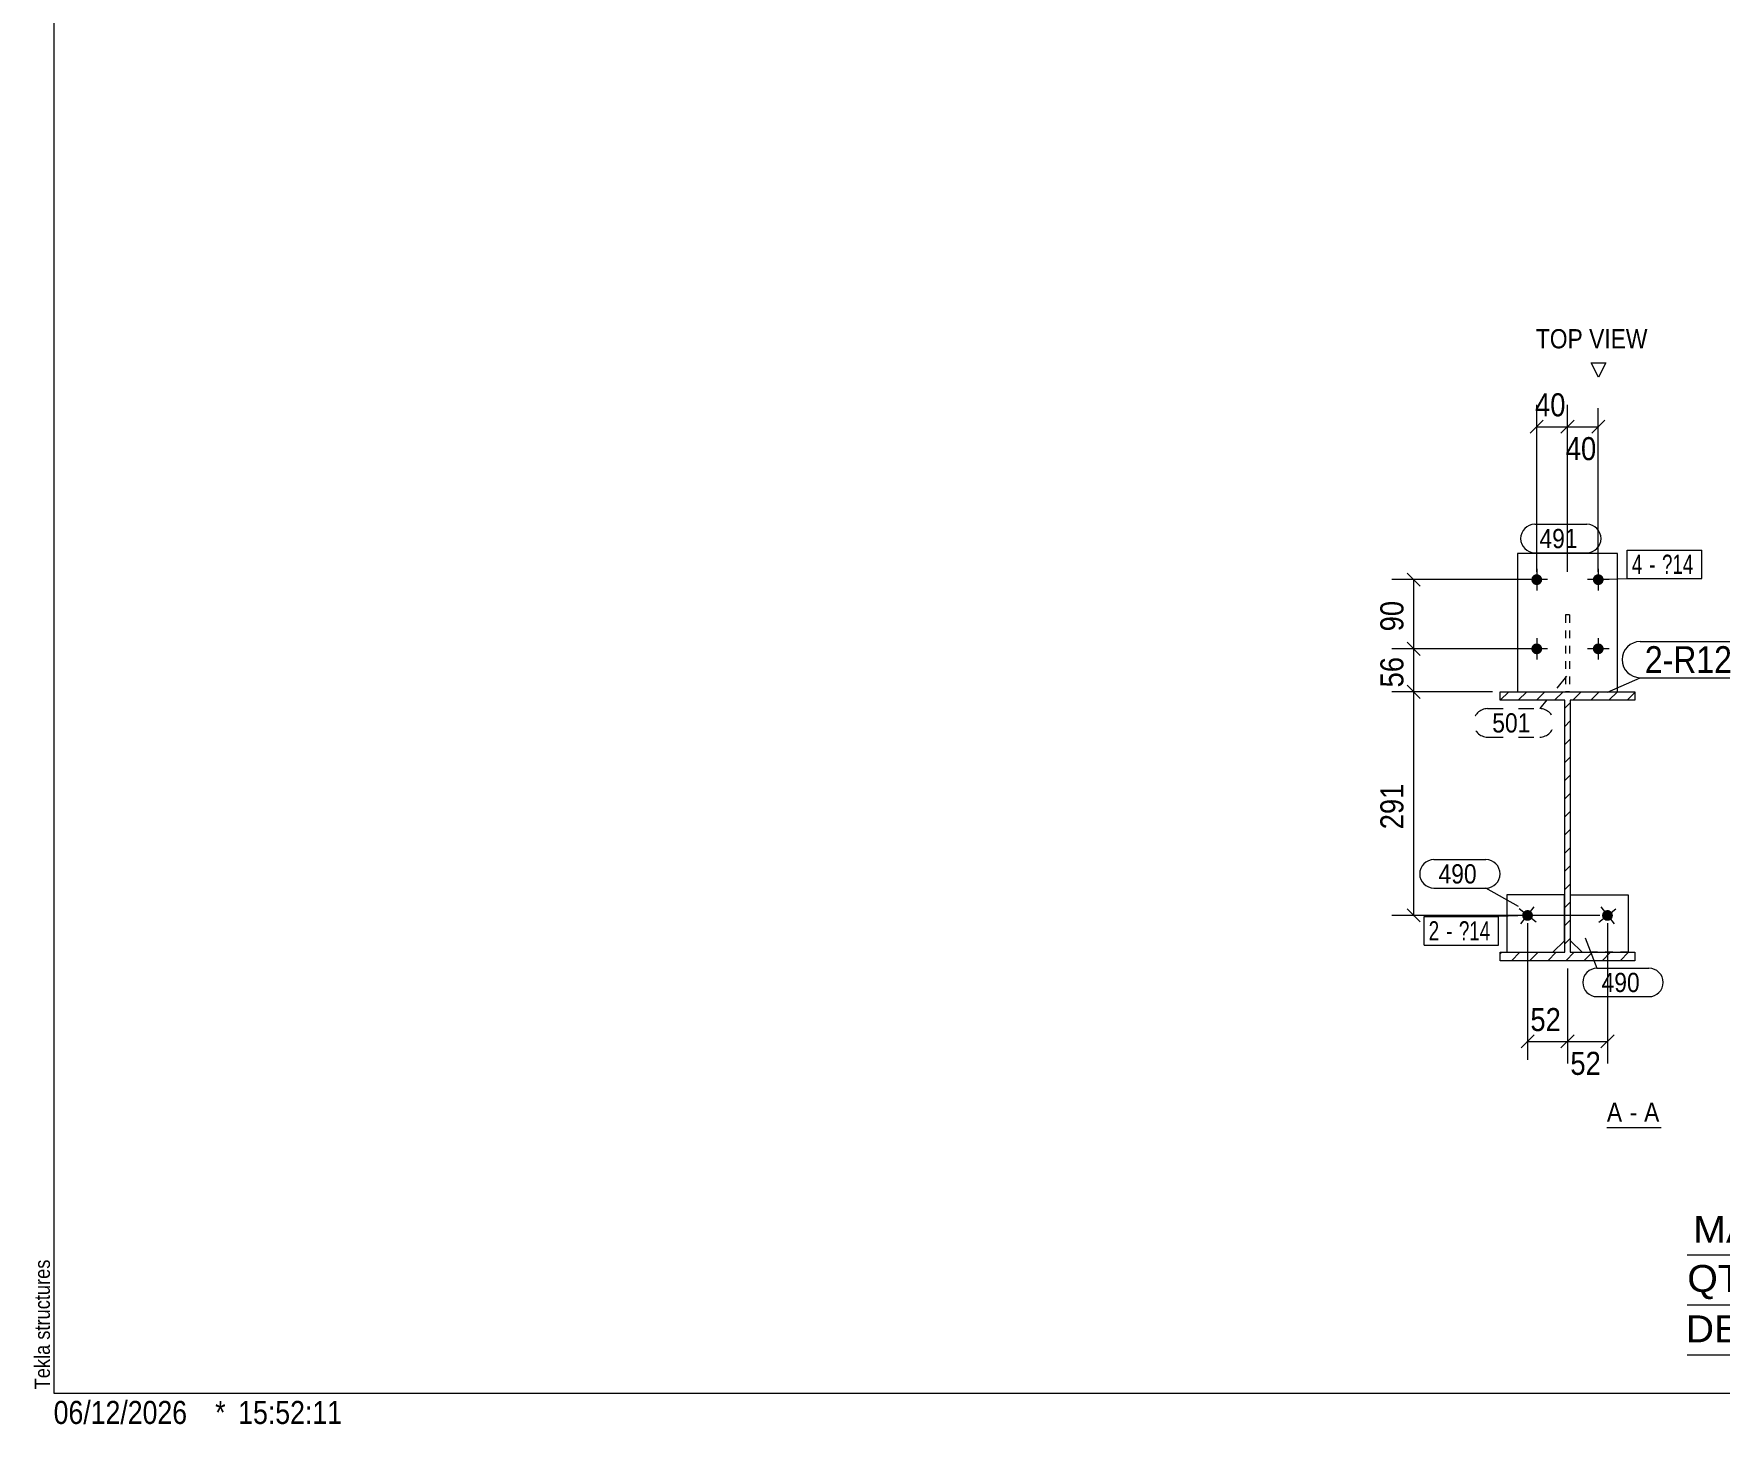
# Model space of a CAD drawing. Header units: millimetres. Extents: x 2 to 825, y 1 to 579.
# Drawn here: x 2.4 to 221.7, y 1 to 181.9 of the extents above; entities that cross this region are included whole.
import ezdxf

# ---------------------------------------------------------------- set-up
doc = ezdxf.new("R2010")
doc.units = ezdxf.units.MM
for name, pattern in [('XKITLINE00', [0]), ('XKITLINE01', [4, 1, -1, 1, -1]), ('XKITLINE02', [4, 2, -2])]:
    doc.linetypes.add(name, pattern=pattern)
for name, color, linetype, lineweight in [('Bolt', 3, 'Continuous', 0), ('BoltMark', 7, 'Continuous', 0), ('Dimensions', 7, 'Continuous', 0), ('DrawingSheet', 5, 'Continuous', 0), ('OtherObjectType', 7, 'Continuous', 0), ('Part', 2, 'Continuous', 0), ('PartMark', 7, 'Continuous', 0)]:
    doc.layers.add(name, color=color, linetype=linetype, lineweight=lineweight)
doc.styles.add('ARIAL', font='ARIAL.TTF')
doc.styles.add('ARIAL_NARROW', font='ARIALN.TTF')

# ---------------------------------------------------------------- blocks, each defined once
blk = doc.blocks.new('*A1')
at = {"layer": 'Part', "color": 7, "linetype": 'XKITLINE00', "lineweight": 0}
for p, q in [((193.17, 95.18), (194.27, 96.28)), ((193.17, 95.18), (193.17, 95.18)), ((195.52, 95.18), (196.62, 96.28)), ((197.88, 95.18), (198.98, 96.28)), ((200.24, 95.18), (201.34, 96.28)), ((201.57, 94.15), (202.27, 94.85)), ((202.6, 95.18), (203.7, 96.28)), ((204.95, 95.18), (206.05, 96.28)), ((207.31, 95.18), (208.41, 96.28)), ((209.67, 95.18), (210.67, 96.18)), ((201.57, 91.79), (202.27, 92.49)), ((201.57, 89.43), (202.27, 90.13)), ((201.57, 87.08), (202.27, 87.78)), ((201.57, 84.72), (202.27, 85.42)), ((201.57, 82.36), (202.27, 83.06)), ((201.57, 80), (202.27, 80.7)), ((201.57, 77.65), (202.27, 78.35)), ((201.57, 75.29), (202.27, 75.99)), ((201.57, 72.93), (202.27, 73.63)), ((201.57, 70.57), (202.27, 71.27)), ((201.57, 68.22), (202.27, 68.92)), ((201.57, 65.86), (202.27, 66.56)), ((201.57, 63.5), (202.27, 64.2)), ((193.17, 62.18), (193.37, 62.38)), ((194.63, 61.28), (195.73, 62.38)), ((196.98, 61.28), (198.08, 62.38)), ((199.34, 61.28), (200.44, 62.38)), ((201.7, 61.28), (202.8, 62.38)), ((204.06, 61.28), (205.16, 62.38)), ((206.41, 61.28), (207.51, 62.38)), ((208.77, 61.28), (209.87, 62.38))]:
    blk.add_line(p, q, dxfattribs=at)
blk = doc.blocks.new('*A117')
at = {"layer": 'Bolt'}
for points in [[(198.62, 110.84), (198.61, 110.81), (198.61, 110.77), (198.6, 110.74), (198.6, 110.71), (198.59, 110.67), (198.58, 110.64), (198.56, 110.61), (198.55, 110.58), (198.53, 110.55), (198.52, 110.52), (198.5, 110.49), (198.48, 110.46), (198.46, 110.43), (198.44, 110.41), (198.41, 110.38), (198.39, 110.36), (198.36, 110.34), (198.33, 110.31), (198.31, 110.29), (198.28, 110.28), (198.25, 110.26), (198.22, 110.24), (198.19, 110.23), (198.15, 110.22), (198.12, 110.21), (198.09, 110.2), (198.05, 110.19), (198.02, 110.18), (197.99, 110.18), (197.95, 110.18), (197.92, 110.18), (197.88, 110.18), (197.85, 110.18), (197.81, 110.18), (197.78, 110.19), (197.75, 110.2), (197.71, 110.21), (197.68, 110.22), (197.65, 110.23), (197.62, 110.24), (197.59, 110.26), (197.56, 110.28), (197.53, 110.29), (197.5, 110.31), (197.47, 110.34), (197.45, 110.36), (197.42, 110.38), (197.4, 110.41), (197.38, 110.43), (197.36, 110.46), (197.34, 110.49), (197.32, 110.52), (197.3, 110.55), (197.28, 110.58), (197.27, 110.61), (197.26, 110.64), (197.25, 110.67), (197.24, 110.71), (197.23, 110.74), (197.23, 110.77), (197.22, 110.81), (197.22, 110.84), (197.22, 110.88), (197.22, 110.91), (197.22, 110.95), (197.23, 110.98), (197.23, 111.01), (197.24, 111.05), (197.25, 111.08), (197.26, 111.11), (197.27, 111.14), (197.28, 111.18), (197.3, 111.21), (197.32, 111.24), (197.34, 111.27), (197.36, 111.29), (197.38, 111.32), (197.4, 111.35), (197.42, 111.37), (197.45, 111.4), (197.47, 111.42), (197.5, 111.44), (197.53, 111.46), (197.56, 111.48), (197.59, 111.49), (197.62, 111.51), (197.65, 111.52), (197.68, 111.54), (197.71, 111.55), (197.75, 111.56), (197.78, 111.56), (197.81, 111.57), (197.85, 111.57), (197.88, 111.58), (197.92, 111.58), (197.95, 111.58), (197.99, 111.57), (198.02, 111.57), (198.05, 111.56), (198.09, 111.56), (198.12, 111.55), (198.15, 111.54), (198.19, 111.52), (198.22, 111.51), (198.25, 111.49), (198.28, 111.48), (198.31, 111.46), (198.33, 111.44), (198.36, 111.42), (198.39, 111.4), (198.41, 111.37), (198.44, 111.35), (198.46, 111.32), (198.48, 111.29), (198.5, 111.27), (198.52, 111.24), (198.53, 111.21), (198.55, 111.18), (198.56, 111.14), (198.58, 111.11), (198.59, 111.08), (198.6, 111.05), (198.6, 111.01), (198.61, 110.98), (198.61, 110.95), (198.62, 110.91), (198.62, 110.88)], [(206.62, 110.84), (206.61, 110.81), (206.61, 110.77), (206.6, 110.74), (206.6, 110.71), (206.59, 110.67), (206.58, 110.64), (206.56, 110.61), (206.55, 110.58), (206.53, 110.55), (206.52, 110.52), (206.5, 110.49), (206.48, 110.46), (206.46, 110.43), (206.44, 110.41), (206.41, 110.38), (206.39, 110.36), (206.36, 110.34), (206.33, 110.31), (206.31, 110.29), (206.28, 110.28), (206.25, 110.26), (206.22, 110.24), (206.19, 110.23), (206.15, 110.22), (206.12, 110.21), (206.09, 110.2), (206.05, 110.19), (206.02, 110.18), (205.99, 110.18), (205.95, 110.18), (205.92, 110.18), (205.88, 110.18), (205.85, 110.18), (205.81, 110.18), (205.78, 110.19), (205.75, 110.2), (205.71, 110.21), (205.68, 110.22), (205.65, 110.23), (205.62, 110.24), (205.59, 110.26), (205.56, 110.28), (205.53, 110.29), (205.5, 110.31), (205.47, 110.34), (205.45, 110.36), (205.42, 110.38), (205.4, 110.41), (205.38, 110.43), (205.36, 110.46), (205.34, 110.49), (205.32, 110.52), (205.3, 110.55), (205.28, 110.58), (205.27, 110.61), (205.26, 110.64), (205.25, 110.67), (205.24, 110.71), (205.23, 110.74), (205.23, 110.77), (205.22, 110.81), (205.22, 110.84), (205.22, 110.88), (205.22, 110.91), (205.22, 110.95), (205.23, 110.98), (205.23, 111.01), (205.24, 111.05), (205.25, 111.08), (205.26, 111.11), (205.27, 111.14), (205.28, 111.18), (205.3, 111.21), (205.32, 111.24), (205.34, 111.27), (205.36, 111.29), (205.38, 111.32), (205.4, 111.35), (205.42, 111.37), (205.45, 111.4), (205.47, 111.42), (205.5, 111.44), (205.53, 111.46), (205.56, 111.48), (205.59, 111.49), (205.62, 111.51), (205.65, 111.52), (205.68, 111.54), (205.71, 111.55), (205.75, 111.56), (205.78, 111.56), (205.81, 111.57), (205.85, 111.57), (205.88, 111.58), (205.92, 111.58), (205.95, 111.58), (205.99, 111.57), (206.02, 111.57), (206.05, 111.56), (206.09, 111.56), (206.12, 111.55), (206.15, 111.54), (206.19, 111.52), (206.22, 111.51), (206.25, 111.49), (206.28, 111.48), (206.31, 111.46), (206.33, 111.44), (206.36, 111.42), (206.39, 111.4), (206.41, 111.37), (206.44, 111.35), (206.46, 111.32), (206.48, 111.29), (206.5, 111.27), (206.52, 111.24), (206.53, 111.21), (206.55, 111.18), (206.56, 111.14), (206.58, 111.11), (206.59, 111.08), (206.6, 111.05), (206.6, 111.01), (206.61, 110.98), (206.61, 110.95), (206.62, 110.91), (206.62, 110.88)], [(198.62, 101.84), (198.61, 101.81), (198.61, 101.77), (198.6, 101.74), (198.6, 101.71), (198.59, 101.67), (198.58, 101.64), (198.56, 101.61), (198.55, 101.58), (198.53, 101.55), (198.52, 101.52), (198.5, 101.49), (198.48, 101.46), (198.46, 101.43), (198.44, 101.41), (198.41, 101.38), (198.39, 101.36), (198.36, 101.34), (198.33, 101.31), (198.31, 101.29), (198.28, 101.28), (198.25, 101.26), (198.22, 101.24), (198.19, 101.23), (198.15, 101.22), (198.12, 101.21), (198.09, 101.2), (198.05, 101.19), (198.02, 101.18), (197.99, 101.18), (197.95, 101.18), (197.92, 101.18), (197.88, 101.18), (197.85, 101.18), (197.81, 101.18), (197.78, 101.19), (197.75, 101.2), (197.71, 101.21), (197.68, 101.22), (197.65, 101.23), (197.62, 101.24), (197.59, 101.26), (197.56, 101.28), (197.53, 101.29), (197.5, 101.31), (197.47, 101.34), (197.45, 101.36), (197.42, 101.38), (197.4, 101.41), (197.38, 101.43), (197.36, 101.46), (197.34, 101.49), (197.32, 101.52), (197.3, 101.55), (197.28, 101.58), (197.27, 101.61), (197.26, 101.64), (197.25, 101.67), (197.24, 101.71), (197.23, 101.74), (197.23, 101.77), (197.22, 101.81), (197.22, 101.84), (197.22, 101.88), (197.22, 101.91), (197.22, 101.95), (197.23, 101.98), (197.23, 102.01), (197.24, 102.05), (197.25, 102.08), (197.26, 102.11), (197.27, 102.14), (197.28, 102.18), (197.3, 102.21), (197.32, 102.24), (197.34, 102.27), (197.36, 102.29), (197.38, 102.32), (197.4, 102.35), (197.42, 102.37), (197.45, 102.4), (197.47, 102.42), (197.5, 102.44), (197.53, 102.46), (197.56, 102.48), (197.59, 102.49), (197.62, 102.51), (197.65, 102.52), (197.68, 102.54), (197.71, 102.55), (197.75, 102.56), (197.78, 102.56), (197.81, 102.57), (197.85, 102.57), (197.88, 102.58), (197.92, 102.58), (197.95, 102.58), (197.99, 102.57), (198.02, 102.57), (198.05, 102.56), (198.09, 102.56), (198.12, 102.55), (198.15, 102.54), (198.19, 102.52), (198.22, 102.51), (198.25, 102.49), (198.28, 102.48), (198.31, 102.46), (198.33, 102.44), (198.36, 102.42), (198.39, 102.4), (198.41, 102.37), (198.44, 102.35), (198.46, 102.32), (198.48, 102.29), (198.5, 102.27), (198.52, 102.24), (198.53, 102.21), (198.55, 102.18), (198.56, 102.14), (198.58, 102.11), (198.59, 102.08), (198.6, 102.05), (198.6, 102.01), (198.61, 101.98), (198.61, 101.95), (198.62, 101.91), (198.62, 101.88)], [(206.62, 101.84), (206.61, 101.81), (206.61, 101.77), (206.6, 101.74), (206.6, 101.71), (206.59, 101.67), (206.58, 101.64), (206.56, 101.61), (206.55, 101.58), (206.53, 101.55), (206.52, 101.52), (206.5, 101.49), (206.48, 101.46), (206.46, 101.43), (206.44, 101.41), (206.41, 101.38), (206.39, 101.36), (206.36, 101.34), (206.33, 101.31), (206.31, 101.29), (206.28, 101.28), (206.25, 101.26), (206.22, 101.24), (206.19, 101.23), (206.15, 101.22), (206.12, 101.21), (206.09, 101.2), (206.05, 101.19), (206.02, 101.18), (205.99, 101.18), (205.95, 101.18), (205.92, 101.18), (205.88, 101.18), (205.85, 101.18), (205.81, 101.18), (205.78, 101.19), (205.75, 101.2), (205.71, 101.21), (205.68, 101.22), (205.65, 101.23), (205.62, 101.24), (205.59, 101.26), (205.56, 101.28), (205.53, 101.29), (205.5, 101.31), (205.47, 101.34), (205.45, 101.36), (205.42, 101.38), (205.4, 101.41), (205.38, 101.43), (205.36, 101.46), (205.34, 101.49), (205.32, 101.52), (205.3, 101.55), (205.28, 101.58), (205.27, 101.61), (205.26, 101.64), (205.25, 101.67), (205.24, 101.71), (205.23, 101.74), (205.23, 101.77), (205.22, 101.81), (205.22, 101.84), (205.22, 101.88), (205.22, 101.91), (205.22, 101.95), (205.23, 101.98), (205.23, 102.01), (205.24, 102.05), (205.25, 102.08), (205.26, 102.11), (205.27, 102.14), (205.28, 102.18), (205.3, 102.21), (205.32, 102.24), (205.34, 102.27), (205.36, 102.29), (205.38, 102.32), (205.4, 102.35), (205.42, 102.37), (205.45, 102.4), (205.47, 102.42), (205.5, 102.44), (205.53, 102.46), (205.56, 102.48), (205.59, 102.49), (205.62, 102.51), (205.65, 102.52), (205.68, 102.54), (205.71, 102.55), (205.75, 102.56), (205.78, 102.56), (205.81, 102.57), (205.85, 102.57), (205.88, 102.58), (205.92, 102.58), (205.95, 102.58), (205.99, 102.57), (206.02, 102.57), (206.05, 102.56), (206.09, 102.56), (206.12, 102.55), (206.15, 102.54), (206.19, 102.52), (206.22, 102.51), (206.25, 102.49), (206.28, 102.48), (206.31, 102.46), (206.33, 102.44), (206.36, 102.42), (206.39, 102.4), (206.41, 102.37), (206.44, 102.35), (206.46, 102.32), (206.48, 102.29), (206.5, 102.27), (206.52, 102.24), (206.53, 102.21), (206.55, 102.18), (206.56, 102.14), (206.58, 102.11), (206.59, 102.08), (206.6, 102.05), (206.6, 102.01), (206.61, 101.98), (206.61, 101.95), (206.62, 101.91), (206.62, 101.88)]]:
    blk.add_hatch(color=3, dxfattribs=at).paths.add_polyline_path(points, flags=17)
at = {"layer": 'Bolt', "color": 3, "linetype": 'XKITLINE00', "lineweight": 0}
for p, q in [((197.92, 112.28), (197.92, 109.48)), ((205.92, 112.28), (205.92, 109.48)), ((199.32, 110.88), (196.52, 110.88)), ((207.32, 110.88), (204.52, 110.88)), ((197.92, 103.28), (197.92, 100.48)), ((205.92, 103.28), (205.92, 100.48)), ((199.32, 101.88), (196.52, 101.88)), ((207.32, 101.88), (204.52, 101.88))]:
    blk.add_line(p, q, dxfattribs=at)
blk = doc.blocks.new('*A118')
at = {"layer": 'Bolt'}
blk.add_hatch(color=3, dxfattribs=at).paths.add_polyline_path([(206.72, 67.75), (206.74, 67.77), (206.77, 67.79), (206.8, 67.8), (206.84, 67.82), (206.87, 67.83), (206.9, 67.84), (206.93, 67.85), (206.97, 67.86), (207, 67.87), (207.03, 67.87), (207.07, 67.87), (207.1, 67.88), (207.14, 67.88), (207.17, 67.87), (207.2, 67.87), (207.24, 67.87), (207.27, 67.86), (207.31, 67.85), (207.34, 67.84), (207.37, 67.83), (207.4, 67.82), (207.43, 67.8), (207.46, 67.78), (207.49, 67.77), (207.52, 67.75), (207.55, 67.73), (207.58, 67.71), (207.6, 67.68), (207.63, 67.66), (207.65, 67.63), (207.67, 67.61), (207.69, 67.58), (207.71, 67.55), (207.73, 67.52), (207.74, 67.49), (207.76, 67.46), (207.77, 67.43), (207.78, 67.39), (207.79, 67.36), (207.8, 67.33), (207.81, 67.29), (207.81, 67.26), (207.82, 67.23), (207.82, 67.19), (207.82, 67.16), (207.82, 67.12), (207.81, 67.09), (207.81, 67.06), (207.8, 67.02), (207.79, 66.99), (207.78, 66.96), (207.77, 66.92), (207.76, 66.89), (207.74, 66.86), (207.73, 66.83), (207.71, 66.8), (207.69, 66.77), (207.67, 66.74), (207.65, 66.72), (207.62, 66.69), (207.6, 66.67), (207.57, 66.65), (207.55, 66.62), (207.52, 66.6), (207.49, 66.58), (207.46, 66.57), (207.43, 66.55), (207.4, 66.54), (207.37, 66.52), (207.34, 66.51), (207.3, 66.5), (207.27, 66.49), (207.24, 66.49), (207.2, 66.48), (207.17, 66.48), (207.13, 66.48), (207.1, 66.48), (207.06, 66.48), (207.03, 66.48), (207, 66.49), (206.96, 66.49), (206.93, 66.5), (206.9, 66.51), (206.86, 66.52), (206.83, 66.54), (206.8, 66.55), (206.77, 66.57), (206.74, 66.59), (206.71, 66.6), (206.69, 66.63), (206.66, 66.65), (206.63, 66.67), (206.61, 66.69), (206.59, 66.72), (206.57, 66.75), (206.54, 66.77), (206.53, 66.8), (206.51, 66.83), (206.49, 66.86), (206.48, 66.89), (206.46, 66.93), (206.45, 66.96), (206.44, 66.99), (206.43, 67.02), (206.43, 67.06), (206.42, 67.09), (206.42, 67.13), (206.42, 67.16), (206.42, 67.19), (206.42, 67.23), (206.42, 67.26), (206.43, 67.3), (206.43, 67.33), (206.44, 67.36), (206.45, 67.4), (206.46, 67.43), (206.48, 67.46), (206.49, 67.49), (206.51, 67.52), (206.53, 67.55), (206.55, 67.58), (206.57, 67.61), (206.59, 67.63), (206.61, 67.66), (206.64, 67.68), (206.66, 67.71), (206.69, 67.73)], flags=17)
at = {"layer": 'Bolt', "color": 3, "linetype": 'XKITLINE00', "lineweight": 0}
for p, q in [((206.01, 66.32), (208.22, 68.04)), ((206.26, 68.28), (207.98, 66.07))]:
    blk.add_line(p, q, dxfattribs=at)
blk = doc.blocks.new('*A119')
at = {"layer": 'Bolt'}
blk.add_hatch(color=3, dxfattribs=at).paths.add_polyline_path([(196.26, 66.65), (196.24, 66.67), (196.21, 66.69), (196.19, 66.72), (196.17, 66.74), (196.15, 66.77), (196.13, 66.8), (196.11, 66.83), (196.09, 66.86), (196.08, 66.89), (196.06, 66.92), (196.05, 66.96), (196.04, 66.99), (196.03, 67.02), (196.03, 67.06), (196.02, 67.09), (196.02, 67.12), (196.02, 67.16), (196.02, 67.19), (196.02, 67.23), (196.02, 67.26), (196.03, 67.29), (196.03, 67.33), (196.04, 67.36), (196.05, 67.39), (196.06, 67.43), (196.08, 67.46), (196.09, 67.49), (196.11, 67.52), (196.13, 67.55), (196.14, 67.58), (196.17, 67.61), (196.19, 67.63), (196.21, 67.66), (196.23, 67.68), (196.26, 67.71), (196.29, 67.73), (196.31, 67.75), (196.34, 67.77), (196.37, 67.78), (196.4, 67.8), (196.43, 67.82), (196.46, 67.83), (196.5, 67.84), (196.53, 67.85), (196.56, 67.86), (196.6, 67.87), (196.63, 67.87), (196.66, 67.87), (196.7, 67.88), (196.73, 67.88), (196.77, 67.87), (196.8, 67.87), (196.84, 67.87), (196.87, 67.86), (196.9, 67.85), (196.94, 67.84), (196.97, 67.83), (197, 67.82), (197.03, 67.8), (197.06, 67.79), (197.09, 67.77), (197.12, 67.75), (197.15, 67.73), (197.17, 67.71), (197.2, 67.68), (197.22, 67.66), (197.25, 67.63), (197.27, 67.61), (197.29, 67.58), (197.31, 67.55), (197.33, 67.52), (197.34, 67.49), (197.36, 67.46), (197.37, 67.43), (197.38, 67.4), (197.39, 67.36), (197.4, 67.33), (197.41, 67.3), (197.41, 67.26), (197.42, 67.23), (197.42, 67.19), (197.42, 67.16), (197.42, 67.13), (197.41, 67.09), (197.41, 67.06), (197.4, 67.02), (197.39, 66.99), (197.38, 66.96), (197.37, 66.93), (197.36, 66.89), (197.34, 66.86), (197.33, 66.83), (197.31, 66.8), (197.29, 66.77), (197.27, 66.75), (197.25, 66.72), (197.23, 66.69), (197.2, 66.67), (197.18, 66.65), (197.15, 66.63), (197.12, 66.6), (197.09, 66.59), (197.06, 66.57), (197.03, 66.55), (197, 66.54), (196.97, 66.52), (196.94, 66.51), (196.91, 66.5), (196.87, 66.49), (196.84, 66.49), (196.8, 66.48), (196.77, 66.48), (196.74, 66.48), (196.7, 66.48), (196.67, 66.48), (196.63, 66.48), (196.6, 66.49), (196.57, 66.49), (196.53, 66.5), (196.5, 66.51), (196.47, 66.52), (196.44, 66.54), (196.4, 66.55), (196.37, 66.57), (196.34, 66.58), (196.32, 66.6), (196.29, 66.62)], flags=17)
at = {"layer": 'Bolt', "color": 3, "linetype": 'XKITLINE00', "lineweight": 0}
for p, q in [((197.82, 66.32), (195.61, 68.04)), ((195.86, 66.07), (197.58, 68.28))]:
    blk.add_line(p, q, dxfattribs=at)
blk = doc.blocks.new('*A120')
at = {"layer": 'Part', "color": 2, "linetype": 'XKITLINE00', "lineweight": 0}
for p, q in [((193.17, 95.18), (193.17, 96.28)), ((193.17, 96.28), (210.67, 96.28)), ((201.57, 95.18), (193.17, 95.18)), ((201.57, 62.38), (201.57, 95.18)), ((210.67, 95.18), (202.27, 95.18)), ((202.27, 95.18), (202.27, 62.38)), ((210.67, 96.28), (210.67, 95.18)), ((193.17, 61.28), (193.17, 62.38)), ((193.17, 62.38), (201.57, 62.38)), ((202.27, 62.38), (210.67, 62.38)), ((210.67, 62.38), (210.67, 61.28)), ((210.67, 61.28), (193.17, 61.28))]:
    blk.add_line(p, q, dxfattribs=at)
blk = doc.blocks.new('*A121')
at = {"layer": 'Part', "color": 2, "linetype": 'XKITLINE00', "lineweight": 0}
for p, q in [((208.42, 114.28), (195.42, 114.28)), ((195.42, 114.28), (195.42, 96.28)), ((208.42, 96.28), (208.42, 114.28))]:
    blk.add_line(p, q, dxfattribs=at)
at = {"layer": 'Part', "color": 7, "linetype": 'XKITLINE01', "lineweight": 0}
blk.add_line((195.42, 96.28), (208.42, 96.28), dxfattribs=at)
blk = doc.blocks.new('*A122')
at = {"layer": 'Part', "color": 7, "linetype": 'XKITLINE01', "lineweight": 0}
for p, q in [((202.17, 106.28), (201.67, 106.28)), ((201.67, 106.28), (201.67, 96.28)), ((202.17, 106.28), (202.17, 96.28)), ((202.17, 96.28), (201.67, 96.28))]:
    blk.add_line(p, q, dxfattribs=at)
blk = doc.blocks.new('*A123')
at = {"layer": 'Part', "color": 2, "linetype": 'XKITLINE00', "lineweight": 0}
for p, q in [((202.32, 63.88), (202.32, 69.88)), ((202.32, 69.88), (209.82, 69.88)), ((209.82, 69.88), (209.82, 62.38)), ((203.82, 62.38), (202.32, 63.88))]:
    blk.add_line(p, q, dxfattribs=at)
at = {"layer": 'Part', "color": 7, "linetype": 'XKITLINE01', "lineweight": 0}
blk.add_line((209.82, 62.38), (203.82, 62.38), dxfattribs=at)
blk = doc.blocks.new('*A124')
at = {"layer": 'Part', "color": 2, "linetype": 'XKITLINE00', "lineweight": 0}
for p, q in [((201.52, 69.88), (194.02, 69.88)), ((194.02, 69.88), (194.02, 62.38)), ((201.52, 63.88), (201.52, 69.88)), ((200.02, 62.38), (201.52, 63.88))]:
    blk.add_line(p, q, dxfattribs=at)
at = {"layer": 'Part', "color": 7, "linetype": 'XKITLINE01', "lineweight": 0}
blk.add_line((194.02, 62.38), (200.02, 62.38), dxfattribs=at)
blk = doc.blocks.new('*A142')
at = {"layer": 'DrawingSheet', "color": 5, "linetype": 'XKITLINE00', "lineweight": 0}
for p, q in [((5, 579), (5, 5)), ((5, 5), (825, 5))]:
    blk.add_line(p, q, dxfattribs=at)
at = {"layer": 'DrawingSheet', "color": 5, "style": 'ARIAL', "width": 0.85}
blk.add_text('Tekla structures', height=2, rotation=90, dxfattribs=at).set_placement((4.5, 5.5))
blk = doc.blocks.new('*A146')
at = {"layer": 'OtherObjectType', "color": 6, "linetype": 'XKITLINE00', "lineweight": 0}
for p, q in [((217.5, 23), (267.5, 23)), ((217.5, 16.5), (267.5, 16.5)), ((217.5, 10), (267.5, 10))]:
    blk.add_line(p, q, dxfattribs=at)
at = {"layer": 'OtherObjectType', "color": 6, "style": 'ARIAL_NARROW'}
for s, width, p in [('MARK:', 1.275, (218.27, 24.58)), ('2-R12', 1.525501, (242.69, 24.65)), ('QTY:', 1.275, (217.5, 18.19)), ('2', 1.525501, (236.99, 18.05)), ('DESC.:', 1.275, (217.29, 11.63)), ('IPE350-J', 1.525501, (240, 11.79))]:
    blk.add_text(s, height=3.5, dxfattribs=dict(at, width=width)).set_placement(p)
blk = doc.blocks.new('*A149')
at = {"layer": 'OtherObjectType', "color": 7, "style": 'ARIAL_NARROW', "width": 1.008832}
for s, p in [('06/12/2026', (4.99, 1)), ('*', (26, 1)), ('15:52:11', (29, 1))]:
    blk.add_text(s, height=3, dxfattribs=at).set_placement(p)
blk = doc.blocks.new('*A241')
at = {"layer": 'Dimensions', "color": 7, "linetype": 'XKITLINE00', "lineweight": 0}
for p, q in [((181.07, 97.13), (182.77, 95.43)), ((192.17, 96.28), (179.07, 96.28)), ((181.92, 67.18), (181.92, 96.28)), ((181.07, 68.03), (182.77, 66.33)), ((206.12, 67.18), (179.07, 67.18))]:
    blk.add_line(p, q, dxfattribs=at)
at = {"layer": 'Dimensions', "color": 3}
for p in [(181.92, 96.28), (181.92, 67.18)]:
    blk.add_point(p, dxfattribs=at)
at = {"layer": 'Dimensions', "color": 3, "style": 'ARIAL', "width": 0.85}
blk.add_text('291', height=3, rotation=90.0002, dxfattribs=at).set_placement((180.57, 78.39))
blk = doc.blocks.new('*A242')
at = {"layer": 'Dimensions', "color": 7, "linetype": 'XKITLINE00', "lineweight": 0}
for p, q in [((196.92, 101.88), (179.07, 101.88)), ((181.07, 102.73), (182.77, 101.03)), ((181.92, 96.28), (181.92, 101.88)), ((181.07, 97.13), (182.77, 95.43)), ((192.17, 96.28), (179.07, 96.28))]:
    blk.add_line(p, q, dxfattribs=at)
at = {"layer": 'Dimensions', "color": 3}
for p in [(181.92, 101.88), (181.92, 96.28)]:
    blk.add_point(p, dxfattribs=at)
at = {"layer": 'Dimensions', "color": 3, "style": 'ARIAL', "width": 0.85}
blk.add_text('56', height=3, rotation=90.0002, dxfattribs=at).set_placement((180.57, 96.85))
blk = doc.blocks.new('*A243')
at = {"layer": 'Dimensions', "color": 7, "linetype": 'XKITLINE00', "lineweight": 0}
for p, q in [((196.92, 110.88), (179.07, 110.88)), ((181.07, 111.73), (182.77, 110.03)), ((181.92, 101.88), (181.92, 110.88)), ((196.92, 101.88), (179.07, 101.88)), ((181.07, 102.73), (182.77, 101.03))]:
    blk.add_line(p, q, dxfattribs=at)
at = {"layer": 'Dimensions', "color": 3}
for p in [(181.92, 110.88), (181.92, 101.88)]:
    blk.add_point(p, dxfattribs=at)
at = {"layer": 'Dimensions', "color": 3, "style": 'ARIAL', "width": 0.85}
blk.add_text('90', height=3, rotation=90.0002, dxfattribs=at).set_placement((180.57, 104.15))
blk = doc.blocks.new('*A244')
at = {"layer": 'Dimensions', "color": 7, "linetype": 'XKITLINE00', "lineweight": 0}
for p, q in [((196.72, 66.18), (196.72, 48.38)), ((201.92, 60.28), (201.92, 48.38)), ((197.57, 51.63), (195.87, 49.93)), ((196.72, 50.78), (201.92, 50.78)), ((202.77, 51.63), (201.07, 49.93))]:
    blk.add_line(p, q, dxfattribs=at)
at = {"layer": 'Dimensions', "color": 3}
for p in [(196.72, 50.78), (201.92, 50.78)]:
    blk.add_point(p, dxfattribs=at)
at = {"layer": 'Dimensions', "color": 3, "style": 'ARIAL', "width": 0.85}
blk.add_text('52', height=3, dxfattribs=at).set_placement((197.09, 52.13))
blk = doc.blocks.new('*A245')
at = {"layer": 'Dimensions', "color": 7, "linetype": 'XKITLINE00', "lineweight": 0}
for p, q in [((207.12, 66.18), (207.12, 47.93)), ((201.92, 60.28), (201.92, 47.93)), ((202.77, 51.63), (201.07, 49.93)), ((201.92, 50.78), (207.12, 50.78)), ((207.97, 51.63), (206.27, 49.93))]:
    blk.add_line(p, q, dxfattribs=at)
at = {"layer": 'Dimensions', "color": 3}
for p in [(201.92, 50.78), (207.12, 50.78)]:
    blk.add_point(p, dxfattribs=at)
at = {"layer": 'Dimensions', "color": 3, "style": 'ARIAL', "width": 0.85}
blk.add_text('52', height=3, dxfattribs=at).set_placement((202.29, 46.43))
blk = doc.blocks.new('*A246')
at = {"layer": 'Dimensions', "color": 7, "linetype": 'XKITLINE00', "lineweight": 0}
for p, q in [((198.77, 131.63), (197.07, 129.93)), ((197.92, 111.88), (197.92, 133.63)), ((202.77, 131.63), (201.07, 129.93)), ((201.92, 111.88), (201.92, 133.63)), ((197.92, 130.78), (201.92, 130.78))]:
    blk.add_line(p, q, dxfattribs=at)
at = {"layer": 'Dimensions', "color": 3}
for p in [(197.92, 130.78), (201.92, 130.78)]:
    blk.add_point(p, dxfattribs=at)
at = {"layer": 'Dimensions', "color": 3, "style": 'ARIAL', "width": 0.85}
blk.add_text('40', height=3, dxfattribs=at).set_placement((197.69, 132.13))
blk = doc.blocks.new('*A247')
at = {"layer": 'Dimensions', "color": 7, "linetype": 'XKITLINE00', "lineweight": 0}
for p, q in [((202.77, 131.63), (201.07, 129.93)), ((201.92, 111.88), (201.92, 133.18)), ((206.77, 131.63), (205.07, 129.93)), ((205.92, 111.88), (205.92, 133.18)), ((201.92, 130.78), (205.92, 130.78))]:
    blk.add_line(p, q, dxfattribs=at)
at = {"layer": 'Dimensions', "color": 3}
for p in [(201.92, 130.78), (205.92, 130.78)]:
    blk.add_point(p, dxfattribs=at)
at = {"layer": 'Dimensions', "color": 3, "style": 'ARIAL', "width": 0.85}
blk.add_text('40', height=3, dxfattribs=at).set_placement((201.69, 126.43))
blk = doc.blocks.new('*A248')
at = {"layer": 'BoltMark', "color": 7, "linetype": 'XKITLINE00', "lineweight": 0}
for p, q in [((209.69, 114.73), (219.37, 114.73)), ((209.69, 111.03), (209.69, 114.73)), ((219.37, 111.03), (219.37, 114.73)), ((205.92, 110.88), (209.69, 111.03)), ((209.69, 111.03), (219.37, 111.03))]:
    blk.add_line(p, q, dxfattribs=at)
at = {"layer": 'BoltMark', "color": 3, "style": 'ARIAL_NARROW', "width": 0.85}
for s, p in [('4', (210.29, 111.63)), ('?14', (214.21, 111.63)), ('-', (212.56, 111.63))]:
    blk.add_text(s, height=2.5, dxfattribs=at).set_placement(p)
blk = doc.blocks.new('*A249')
at = {"layer": 'BoltMark', "color": 7, "linetype": 'XKITLINE00', "lineweight": 0}
for p, q in [((183.26, 67.03), (192.95, 67.03)), ((183.26, 63.33), (183.26, 67.03)), ((196.72, 67.18), (192.95, 67.03)), ((192.95, 63.33), (192.95, 67.03)), ((183.26, 63.33), (192.95, 63.33))]:
    blk.add_line(p, q, dxfattribs=at)
at = {"layer": 'BoltMark', "color": 3, "style": 'ARIAL_NARROW', "width": 0.85}
for s, p in [('2', (183.86, 63.93)), ('?14', (187.79, 63.93)), ('-', (186.13, 63.93))]:
    blk.add_text(s, height=2.5, dxfattribs=at).set_placement(p)
blk = doc.blocks.new('*A250')
at = {"layer": 'PartMark', "color": 7, "linetype": 'XKITLINE00', "lineweight": 0}
for p, q in [((197.67, 118.08), (204.43, 118.08)), ((197.67, 114.38), (204.43, 114.38))]:
    blk.add_line(p, q, dxfattribs=at)
for centre, start, end in [((197.67, 116.23), 90, 270), ((204.43, 116.23), 270, 90)]:
    blk.add_arc(centre, 1.85, start, end, dxfattribs=at)
at = {"layer": 'PartMark', "color": 3, "style": 'ARIAL', "width": 0.85}
blk.add_text('491', height=2.5, dxfattribs=at).set_placement((198.27, 114.98))
blk = doc.blocks.new('*A251')
at = {"layer": 'PartMark', "color": 7, "linetype": 'XKITLINE02', "lineweight": 0}
for p, q in [((201.8, 98.31), (198.3, 94.09)), ((191.53, 94.09), (198.3, 94.09)), ((191.53, 90.39), (198.3, 90.39))]:
    blk.add_line(p, q, dxfattribs=at)
for centre, start, end in [((191.53, 92.24), 90, 270), ((198.3, 92.24), 270, 90)]:
    blk.add_arc(centre, 1.85, start, end, dxfattribs=at)
at = {"layer": 'PartMark', "color": 3, "style": 'ARIAL', "width": 0.85}
blk.add_text('501', height=2.5, dxfattribs=at).set_placement((192.13, 90.99))
blk = doc.blocks.new('*A252')
at = {"layer": 'PartMark', "color": 7, "linetype": 'XKITLINE00', "lineweight": 0}
for p, q in [((204.2, 64.26), (205.75, 60.31)), ((205.75, 60.31), (212.51, 60.31)), ((205.75, 56.61), (212.51, 56.61))]:
    blk.add_line(p, q, dxfattribs=at)
for centre, start, end in [((205.75, 58.46), 90, 270), ((212.51, 58.46), 270, 90)]:
    blk.add_arc(centre, 1.85, start, end, dxfattribs=at)
at = {"layer": 'PartMark', "color": 3, "style": 'ARIAL', "width": 0.85}
blk.add_text('490', height=2.5, dxfattribs=at).set_placement((206.35, 57.21))
blk = doc.blocks.new('*A253')
at = {"layer": 'PartMark', "color": 7, "linetype": 'XKITLINE00', "lineweight": 0}
for p, q in [((184.54, 74.44), (191.3, 74.44)), ((184.54, 70.74), (191.3, 70.74)), ((195.55, 68.35), (191.3, 70.74))]:
    blk.add_line(p, q, dxfattribs=at)
for centre, start, end in [((184.54, 72.59), 90, 270), ((191.3, 72.59), 270, 90)]:
    blk.add_arc(centre, 1.85, start, end, dxfattribs=at)
at = {"layer": 'PartMark', "color": 3, "style": 'ARIAL', "width": 0.85}
blk.add_text('490', height=2.5, dxfattribs=at).set_placement((185.14, 71.34))
blk = doc.blocks.new('*A254')
at = {"layer": 'PartMark', "color": 7, "linetype": 'XKITLINE00', "lineweight": 0}
for p, q in [((211.38, 102.82), (235.03, 102.82)), ((207.14, 96.23), (211.38, 98.12)), ((211.38, 98.12), (235.03, 98.12))]:
    blk.add_line(p, q, dxfattribs=at)
for centre, start, end in [((211.38, 100.47), 90, 270), ((235.03, 100.47), 270, 90)]:
    blk.add_arc(centre, 2.35, start, end, dxfattribs=at)
at = {"layer": 'PartMark', "color": 1, "style": 'ARIAL', "width": 0.85}
blk.add_text('2-R12', height=3.5, dxfattribs=at).set_placement((211.98, 98.72))
at = {"layer": 'PartMark', "color": 3, "style": 'ARIAL', "width": 0.85}
for s, p in [('/', (225.74, 98.72)), ('161', (227.75, 98.72))]:
    blk.add_text(s, height=3, dxfattribs=at).set_placement(p)
blk = doc.blocks.new('*A255')
at = {"layer": 'OtherObjectType', "color": 7, "linetype": 'XKITLINE00', "lineweight": 0}
for p, q in [((205.95, 137.23), (205.01, 139.1)), ((205.01, 139.1), (206.89, 139.1)), ((206.89, 139.1), (205.95, 137.23)), ((205.95, 137.23), (205.95, 137.23)), ((236.43, 90.78), (238.3, 91.71)), ((238.3, 89.84), (236.43, 90.78)), ((236.43, 90.78), (236.43, 90.78)), ((238.3, 91.71), (238.3, 89.84)), ((207.04, 39.58), (214.1, 39.58))]:
    blk.add_line(p, q, dxfattribs=at)
at = {"layer": 'OtherObjectType', "color": 7, "style": 'ARIAL', "width": 0.85}
for s, p in [('TOP VIEW', (197.8, 140.98)), ('A', (207.04, 40.33)), ('A', (211.88, 40.33)), ('-', (210.02, 40.33))]:
    blk.add_text(s, height=2.5, dxfattribs=at).set_placement(p)
blk.add_text('FRONT VIEW', height=2.5, rotation=90, dxfattribs=at).set_placement((242.68, 80.31))

msp = doc.modelspace()

# ---------------------------------------------------------------- block references
at = {"lineweight": 0}
for name in ['*A142', '*A246', '*A247', '*A250', '*A121', '*A248', '*A117', '*A243', '*A122', '*A242', '*A254', '*A241', '*A251', '*A1', '*A120', '*A253', '*A124', '*A119', '*A123', '*A118', '*A249', '*A244', '*A245', '*A252', '*A146', '*A149']:
    msp.add_blockref(name, (0, 0), dxfattribs=at)
at = {"layer": 'OtherObjectType', "lineweight": 0}
msp.add_blockref('*A255', (0, 0), dxfattribs=at)

doc.saveas('drawing.dxf')
